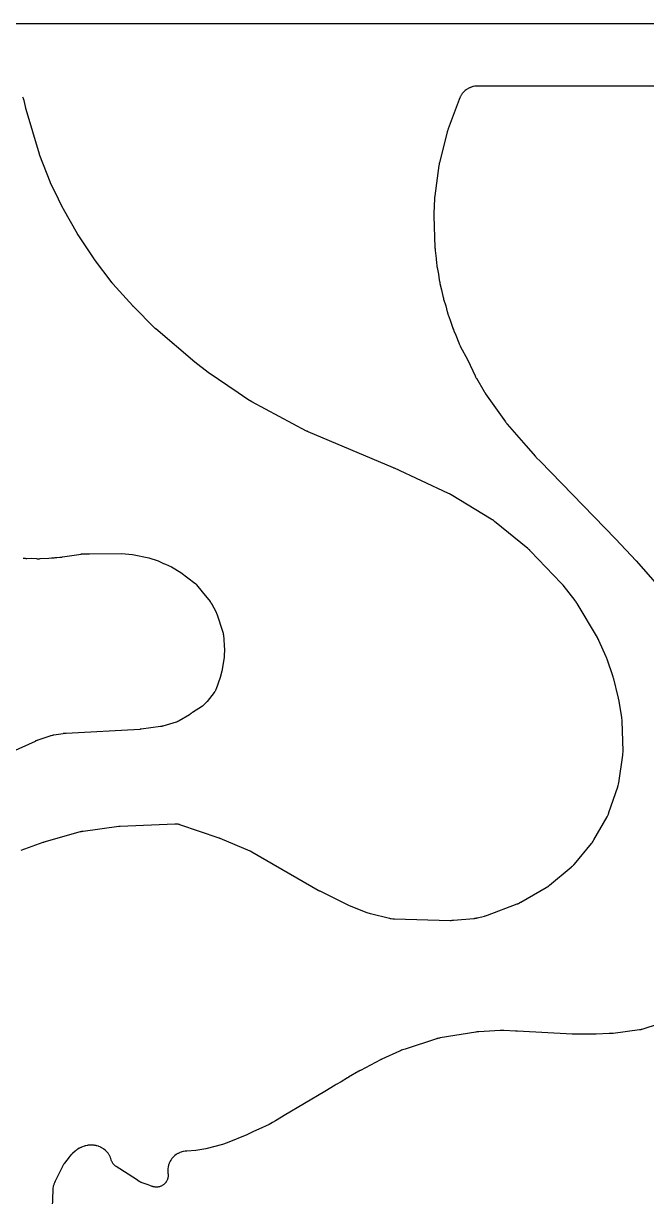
# Model space of a CAD drawing. Header units: millimetres. Extents: x 0 to 300, y 0 to 300.
# Drawn here: x 79.6 to 159.2, y 150 to 300.1 of the extents above; entities that cross this region are included whole.
import ezdxf

# ---------------------------------------------------------------- set-up
doc = ezdxf.new("R2010")
doc.units = ezdxf.units.MM
doc.layers.add('CUT', color=7, linetype='CONTINUOUS')

msp = doc.modelspace()

# ---------------------------------------------------------------- linework, layer by layer
at = {"layer": 'CUT'}
for points in [[(-0.0625, 1.4375), (-0.0625, 298.5625), (-0.0625, 299.4478), (-0.0589, 299.5212), (-0.0503, 299.5794), (-0.036, 299.6365), (-0.0162, 299.6918), (0.009, 299.745), (0.0392, 299.7954), (0.0743, 299.8427), (0.1137, 299.8863), (0.1573, 299.9257), (0.2046, 299.9608), (0.255, 299.991), (0.3082, 300.0162), (0.3635, 300.036), (0.4206, 300.0503), (0.4788, 300.0589), (0.5522, 300.0625), (1.4375, 300.0625), (2.5547, 300.0625), (125.9453, 300.0625), (298.4808, 300.0625)], [(163.354, 292.0611), (137.7307, 292.0611), (137.7303, 292.0611), (137.7161, 292.0609), (137.6235, 292.0587), (137.6093, 292.0582), (137.5537, 292.0556), (137.5252, 292.0536), (137.3434, 292.0362), (137.287, 292.0281), (137.1101, 291.9941), (137.0547, 291.9807), (136.8818, 291.9301), (136.828, 291.9115), (136.6607, 291.8446), (136.6088, 291.821), (136.4486, 291.7386), (136.3992, 291.7102), (136.2475, 291.6129), (136.2011, 291.5799), (136.0593, 291.4688), (136.0162, 291.4315), (135.8856, 291.3074), (135.8462, 291.2662), (135.728, 291.1303), (135.6927, 291.0856), (135.5879, 290.939), (135.557, 290.8911), (135.4666, 290.7353), (135.4404, 290.6847), (135.3641, 290.5187), (135.3528, 290.4926), (135.3312, 290.4389), (135.3275, 290.4296), (135.3012, 290.3611), (135.2987, 290.3546), (135.2927, 290.3382), (133.8772, 286.5761), (133.8714, 286.5599), (133.835, 286.4542), (133.8296, 286.4379), (133.7878, 286.304), (133.7837, 286.2899), (133.7824, 286.2858), (133.7775, 286.2693), (133.7473, 286.1617), (133.7429, 286.1451), (132.7784, 282.2877), (132.7746, 282.2714), (132.7512, 282.165), (132.7478, 282.1486), (132.7221, 282.0144), (132.7192, 281.9979), (132.7017, 281.8904), (132.6992, 281.8738), (132.6992, 281.8735), (132.1808, 278.0076), (132.1691, 277.9201), (132.169, 277.9194), (132.1675, 277.9072), (132.1585, 277.8277), (132.1572, 277.8154), (132.1479, 277.7153), (132.1469, 277.703), (132.1412, 277.6231), (132.1404, 277.6108), (132.0477, 275.7991), (132.0471, 275.7825), (132.0467, 275.766), (132.0454, 275.7402), (132.0448, 275.7269), (132.0424, 275.6403), (132.0421, 275.627), (132.0414, 275.5183), (132.0415, 275.5049), (132.0429, 275.4184), (132.0432, 275.405), (132.1953, 271.4059), (132.1961, 271.3912), (132.2021, 271.2955), (132.2032, 271.2808), (132.2137, 271.1609), (132.2151, 271.1462), (132.2258, 271.0509), (132.2276, 271.0363), (132.3703, 269.9966), (132.4085, 269.356), (132.4101, 269.3354), (132.4227, 269.2016), (132.425, 269.181), (132.4466, 269.0138), (132.4496, 268.9934), (132.4714, 268.8607), (132.4751, 268.8404), (132.6467, 267.9825), (132.7476, 267.2472), (132.7502, 267.2299), (132.7689, 267.1178), (132.7721, 267.1006), (132.7996, 266.9607), (132.8033, 266.9436), (132.8285, 266.8328), (132.8326, 266.8158), (133.0423, 266.0044), (133.2048, 265.1921), (133.2082, 265.1763), (133.2315, 265.0741), (133.2353, 265.0585), (133.268, 264.931), (133.2722, 264.9154), (133.301, 264.8146), (133.3057, 264.7992), (133.5751, 263.9431), (133.7759, 263.1662), (133.7803, 263.1504), (133.8098, 263.0477), (133.8146, 263.032), (133.8552, 262.9041), (133.8604, 262.8885), (133.8956, 262.7876), (133.9012, 262.7722), (134.1512, 262.1131), (134.4318, 261.2217), (134.4382, 261.2025), (134.4819, 261.0783), (134.489, 261.0594), (134.5491, 260.9056), (134.5567, 260.8868), (134.6088, 260.7659), (134.6171, 260.7474), (134.8854, 260.1776), (135.2538, 259.2064), (135.2604, 259.1896), (135.3053, 259.0811), (135.3125, 259.0645), (135.3729, 258.9302), (135.3806, 258.9138), (135.432, 258.8083), (135.4401, 258.7922), (136.3935, 256.974), (137.3368, 254.9704), (137.3426, 254.9585), (137.3809, 254.8816), (137.3869, 254.8698), (137.4371, 254.7744), (137.4434, 254.7627), (137.485, 254.6876), (137.4916, 254.6761), (138.4797, 252.9824), (138.4865, 252.971), (138.5317, 252.8974), (138.5388, 252.8861), (138.5976, 252.7949), (138.6049, 252.7838), (138.6533, 252.7122), (138.6609, 252.7013), (141.2025, 249.117), (141.2111, 249.1051), (141.2682, 249.0286), (141.2771, 249.017), (141.3511, 248.9227), (141.3538, 248.9194), (141.3629, 248.9079), (141.3721, 248.8964), (141.433, 248.8227), (141.4425, 248.8115), (143.8167, 246.0766), (145.0423, 244.6641), (145.0476, 244.658), (145.0854, 244.6156), (145.0913, 244.6091), (145.1391, 244.557), (145.145, 244.5508), (145.1491, 244.5464), (145.1537, 244.5415), (145.1922, 244.5008), (145.1985, 244.4941), (145.6292, 244.0525), (155.2793, 234.149), (157.9011, 231.3342), (161.2626, 227.5216)], [(79.3121, 194.3153), (82.1018, 195.3131), (82.1074, 195.315), (82.1206, 195.3196), (82.1262, 195.3216), (82.1397, 195.3262), (82.1466, 195.3286), (82.1628, 195.334), (82.1698, 195.3363), (82.1778, 195.3389), (82.1848, 195.3411), (82.2012, 195.3463), (82.2082, 195.3485), (82.2117, 195.3495), (82.2201, 195.3521), (82.2395, 195.3578), (82.2478, 195.3602), (86.8743, 196.6823), (86.8901, 196.6867), (86.9272, 196.6966), (86.9431, 196.7006), (86.9624, 196.7054), (86.9784, 196.7092), (87.0157, 196.7177), (87.0317, 196.7212), (87.0501, 196.725), (87.0662, 196.7282), (87.1038, 196.7353), (87.1199, 196.7382), (87.1396, 196.7416), (87.1558, 196.7442), (87.1936, 196.7499), (87.2099, 196.7523), (91.767, 197.3597), (91.7768, 197.3609), (91.7998, 197.3637), (91.8096, 197.3649), (91.8216, 197.3662), (91.8314, 197.3672), (91.8544, 197.3695), (91.8643, 197.3705), (91.8756, 197.3715), (91.8855, 197.3723), (91.9085, 197.3741), (91.9184, 197.3748), (91.9304, 197.3756), (91.9403, 197.3762), (91.9634, 197.3775), (91.9732, 197.378), (98.9306, 197.6881), (98.9725, 197.689), (99.0492, 197.6888), (99.1328, 197.6847), (99.1883, 197.6795), (99.2712, 197.6676), (99.3259, 197.6572), (99.4074, 197.6377), (99.481, 197.6165), (99.521, 197.6039), (104.5605, 195.8905), (104.5666, 195.8884), (104.5808, 195.8834), (104.5869, 195.8813), (104.6014, 195.8761), (104.6089, 195.8734), (104.6262, 195.8671), (104.6336, 195.8643), (104.6422, 195.8611), (104.6496, 195.8583), (104.6669, 195.8516), (104.6743, 195.8487), (104.678, 195.8472), (104.6868, 195.8437), (104.707, 195.8354), (104.7157, 195.8318), (108.5388, 194.2238), (108.5518, 194.2182), (108.5822, 194.2049), (108.5952, 194.199), (108.6108, 194.1919), (108.6236, 194.1859), (108.6534, 194.1717), (108.6661, 194.1655), (108.6807, 194.1582), (108.6933, 194.1518), (108.7227, 194.1366), (108.7352, 194.13), (108.7505, 194.1219), (108.7629, 194.1151), (108.7918, 194.099), (108.8041, 194.092), (117.2574, 189.2051), (117.2652, 189.2007), (117.3194, 189.1705), (117.3278, 189.1659), (117.3959, 189.1292), (117.4042, 189.1248), (117.4586, 189.0967), (117.4675, 189.0922), (121.1374, 187.2695), (121.1493, 187.2637), (121.2272, 187.2271), (121.2393, 187.2217), (121.3382, 187.1779), (121.3503, 187.1727), (121.4298, 187.1395), (121.4421, 187.1346), (123.4688, 186.3424), (123.4874, 186.3355), (123.6091, 186.2925), (123.628, 186.2862), (123.7824, 186.2373), (123.8014, 186.2316), (123.9257, 186.1968), (123.945, 186.1917), (126.3705, 185.5977), (126.3862, 185.5941), (126.4887, 185.5719), (126.5045, 185.5687), (126.5664, 185.557), (126.5983, 185.5519), (126.8061, 185.5242), (126.8382, 185.5208), (126.901, 185.5158), (126.9171, 185.5148), (127.0219, 185.5093), (127.038, 185.5087), (134.1291, 185.3318), (134.1462, 185.3317), (134.2573, 185.3321), (134.2744, 185.3324), (134.4138, 185.3368), (134.4309, 185.3376), (134.5418, 185.3443), (134.5588, 185.3456), (137.162, 185.578), (137.1731, 185.5791), (137.2501, 185.5874), (137.2616, 185.5888), (137.3119, 185.5952), (137.3362, 185.5988), (137.4866, 185.6243), (137.5097, 185.6286), (137.5497, 185.637), (137.5605, 185.6394), (137.6352, 185.6565), (137.6473, 185.6594), (138.5115, 185.8764), (138.5282, 185.8808), (138.6354, 185.911), (138.6519, 185.9159), (138.7854, 185.9577), (138.8017, 185.9631), (138.9071, 185.9994), (138.9233, 186.0052), (142.6971, 187.4277), (142.7085, 187.4321), (142.7824, 187.4617), (142.7937, 187.4664), (142.8378, 187.4851), (142.8602, 187.4951), (143.004, 187.5632), (143.026, 187.5742), (143.0684, 187.5964), (143.0792, 187.6022), (143.1489, 187.6406), (143.1596, 187.6466), (146.4097, 189.5241), (146.4206, 189.5305), (146.4909, 189.5731), (146.5016, 189.5798), (146.5433, 189.6063), (146.5644, 189.6203), (146.6992, 189.7141), (146.7197, 189.729), (146.759, 189.7589), (146.769, 189.7667), (146.8333, 189.8178), (146.8431, 189.8258), (149.6184, 192.1277), (149.629, 192.1366), (149.697, 192.1957), (149.7074, 192.205), (149.7474, 192.2414), (149.7675, 192.2606), (149.8949, 192.3879), (149.9141, 192.4079), (149.9506, 192.4479), (149.9598, 192.4583), (150.019, 192.5262), (150.028, 192.5368), (152.2124, 195.1647), (152.2208, 195.175), (152.2745, 195.2426), (152.2827, 195.2531), (152.3141, 195.2945), (152.3297, 195.316), (152.4279, 195.4581), (152.4425, 195.4803), (152.4701, 195.5243), (152.4771, 195.5356), (152.5214, 195.6098), (152.5281, 195.6212), (154.2005, 198.5678), (154.2074, 198.5802), (154.2509, 198.6613), (154.2575, 198.6739), (154.2825, 198.7233), (154.2947, 198.7488), (154.3701, 198.9168), (154.3811, 198.9429), (154.4013, 198.9944), (154.4063, 199.0077), (154.438, 199.0941), (154.4427, 199.1075), (155.5582, 202.3927), (155.5624, 202.4056), (155.5888, 202.4896), (155.5927, 202.5026), (155.6075, 202.5535), (155.6144, 202.5797), (155.6558, 202.7509), (155.6615, 202.7773), (155.6716, 202.8293), (155.6741, 202.8427), (155.6889, 202.9295), (155.691, 202.9429), (156.211, 206.4645), (156.2128, 206.4777), (156.2236, 206.5642), (156.2251, 206.5776), (156.2305, 206.6297), (156.2326, 206.6564), (156.2426, 206.8304), (156.2435, 206.8572), (156.2442, 206.9096), (156.2442, 206.923), (156.2433, 207.0101), (156.243, 207.0235), (156.1204, 210.829), (156.1194, 210.8485), (156.1112, 210.9751), (156.1097, 210.9945), (156.0942, 211.1529), (156.092, 211.1723), (156.0756, 211.2981), (156.0727, 211.3174), (155.7008, 213.5882), (155.6986, 213.6008), (155.6834, 213.6826), (155.681, 213.6951), (155.6597, 213.7974), (155.657, 213.8099), (155.6383, 213.891), (155.6353, 213.9034), (155.0522, 216.2094), (155.0494, 216.22), (155.0293, 216.2937), (155.0261, 216.3051), (154.9993, 216.3964), (154.9959, 216.4075), (154.9733, 216.4793), (154.9695, 216.491), (154.2156, 218.7255), (154.211, 218.7387), (154.1801, 218.8237), (154.1752, 218.8367), (154.1339, 218.9425), (154.1287, 218.9554), (154.0939, 219.0389), (154.0884, 219.0517), (153.1676, 221.1235), (153.16, 221.1399), (153.1089, 221.2461), (153.1008, 221.2623), (153.0327, 221.3936), (153.0241, 221.4095), (152.9667, 221.5124), (152.9576, 221.5281), (150.364, 225.8637), (150.3543, 225.8794), (150.2893, 225.9807), (150.2791, 225.9961), (150.1938, 226.1207), (150.1831, 226.1358), (150.112, 226.2329), (150.1009, 226.2476), (148.5847, 228.1909), (148.5753, 228.2027), (148.5131, 228.2784), (148.5034, 228.2899), (148.423, 228.383), (148.413, 228.3943), (148.347, 228.4668), (148.3368, 228.4778), (144.4298, 232.5633), (144.4168, 232.5765), (144.3308, 232.6611), (144.3174, 232.6739), (144.2062, 232.7765), (144.1924, 232.7889), (144.1014, 232.8679), (144.0872, 232.8799), (139.8286, 236.3522), (139.812, 236.3652), (139.7032, 236.4478), (139.6862, 236.4602), (139.5461, 236.559), (139.5287, 236.5708), (139.4143, 236.6455), (139.3965, 236.6567), (134.2881, 239.7457), (134.2741, 239.7539), (134.1823, 239.8061), (134.1681, 239.8139), (134.0511, 239.8762), (134.0367, 239.8837), (133.9422, 239.9308), (133.9276, 239.9379), (127.008, 243.1579), (127.0035, 243.16), (126.9724, 243.1742), (126.9676, 243.1763), (126.9285, 243.1937), (126.9238, 243.1958), (126.8929, 243.2092), (126.8878, 243.2114), (115.9782, 247.8328), (115.9687, 247.8369), (115.9464, 247.8467), (115.9369, 247.8509), (115.9253, 247.8561), (115.9158, 247.8605), (115.8938, 247.8707), (115.8844, 247.8751), (115.8735, 247.8803), (115.8642, 247.8849), (115.8424, 247.8957), (115.8331, 247.9003), (115.8217, 247.9061), (115.8125, 247.9109), (115.7909, 247.9221), (115.7817, 247.927), (108.798, 251.6815), (108.2946, 251.9671), (108.2892, 251.9701), (108.2767, 251.9773), (108.2714, 251.9804), (108.2587, 251.9878), (108.2522, 251.9917), (108.237, 252.0008), (108.2305, 252.0047), (108.223, 252.0092), (108.2165, 252.0132), (108.2014, 252.0226), (108.195, 252.0266), (108.1917, 252.0286), (108.1841, 252.0335), (108.1665, 252.0449), (108.159, 252.0498), (107.0326, 252.7931), (103.1855, 255.4265), (101.4878, 256.7528), (96.5085, 260.9776), (96.5016, 260.9836), (96.4854, 260.9976), (96.4785, 261.0037), (96.4701, 261.0111), (96.4632, 261.0172), (96.4473, 261.0316), (96.4405, 261.0378), (96.4327, 261.0449), (96.426, 261.0512), (96.4104, 261.0659), (96.4037, 261.0722), (96.3956, 261.08), (96.3891, 261.0864), (96.3819, 261.0933), (93.6376, 263.8375), (93.6337, 263.8414), (93.6247, 263.8506), (93.6209, 263.8545), (93.6118, 263.8638), (93.6071, 263.8687), (93.5962, 263.88), (93.5937, 263.8826), (93.5865, 263.8903), (93.5825, 263.8946), (93.5738, 263.9041), (93.5616, 263.9176), (93.5563, 263.9236), (91.0326, 266.7698), (91.0279, 266.7752), (91.017, 266.7877), (91.0124, 266.793), (91.0014, 266.8059), (90.9957, 266.8125), (90.9826, 266.828), (90.9784, 266.8332), (90.9712, 266.842), (90.9657, 266.8488), (90.963, 266.8523), (90.9566, 266.8604), (90.9419, 266.8794), (90.9356, 266.8876), (88.6917, 269.8505), (88.6884, 269.8549), (88.6807, 269.8652), (88.6774, 269.8696), (88.6697, 269.8801), (88.6657, 269.8855), (88.6565, 269.8982), (88.6525, 269.9037), (88.648, 269.91), (88.6441, 269.9155), (88.635, 269.9284), (88.6316, 269.9332), (88.6244, 269.9437), (88.6142, 269.9587), (88.6097, 269.9653), (86.5827, 273.0045), (86.579, 273.01), (86.5706, 273.0228), (86.567, 273.0283), (86.5586, 273.0414), (86.5542, 273.0482), (86.5442, 273.0641), (86.5399, 273.0709), (86.535, 273.0788), (86.5307, 273.0857), (86.5209, 273.1018), (86.5168, 273.1087), (86.5146, 273.1122), (86.5098, 273.1205), (86.4986, 273.1397), (86.4938, 273.148), (84.6945, 276.3161), (84.6916, 276.3211), (84.685, 276.333), (84.6822, 276.338), (84.6756, 276.35), (84.6722, 276.3563), (84.6643, 276.3708), (84.6614, 276.3763), (84.6574, 276.3839), (84.6542, 276.3902), (84.6525, 276.3934), (84.6487, 276.4009), (84.64, 276.4184), (84.6363, 276.4259), (84.0616, 277.6037), (83.0542, 279.6714), (83.0502, 279.6798), (83.0408, 279.6994), (83.0369, 279.7079), (83.0322, 279.7181), (83.0283, 279.7265), (83.0202, 279.7447), (83.0119, 279.764), (83.0083, 279.7726), (83.004, 279.7831), (83.0005, 279.7917), (82.9924, 279.8119), (82.989, 279.8205), (81.6872, 283.1654), (81.6838, 283.1742), (81.6761, 283.1947), (81.6728, 283.2035), (81.6689, 283.2143), (81.6657, 283.2232), (81.6584, 283.2438), (81.6553, 283.2527), (81.6518, 283.263), (81.6488, 283.2719), (81.6419, 283.2927), (81.639, 283.3017), (81.6355, 283.3126), (81.6327, 283.3216), (81.6263, 283.3425), (81.6236, 283.3515), (79.9323, 289.0696), (79.9303, 289.0764), (79.9257, 289.0923), (79.9238, 289.0991), (79.9192, 289.1154), (79.9169, 289.1239), (79.9116, 289.1435), (79.9094, 289.1519), (79.9069, 289.1617), (79.9048, 289.1701), (79.8999, 289.1899), (79.8978, 289.1984), (79.8967, 289.2032), (79.8944, 289.2132), (79.8891, 289.2364), (79.8869, 289.2464), (79.7213, 290.0223), (79.7181, 290.0364), (79.6962, 290.128), (79.6927, 290.142), (79.6781, 290.1972), (79.67, 290.2252), (79.6135, 290.4033), (79.5932, 290.458), (79.5206, 290.6274)], [(79.5683, 231.6637), (79.5978, 231.6605), (79.7899, 231.6443), (79.8196, 231.6425), (79.8775, 231.6405), (79.8923, 231.6402), (79.9888, 231.6392), (80.0036, 231.6393), (80.632, 231.6486), (81.2492, 231.6005), (81.2599, 231.5997), (81.3346, 231.5953), (81.3457, 231.5947), (81.3947, 231.5927), (81.4183, 231.5922), (81.5656, 231.5919), (81.5884, 231.5923), (81.6278, 231.5937), (81.6385, 231.5942), (81.7123, 231.5981), (81.7243, 231.5989), (82.8369, 231.6812), (83.16, 231.686), (83.1804, 231.6866), (83.3132, 231.6931), (83.3336, 231.6945), (83.4999, 231.7083), (83.5202, 231.7103), (83.6523, 231.7259), (83.6725, 231.7286), (83.8558, 231.7565), (84.2569, 231.7862), (84.2571, 231.7862), (84.2791, 231.7878), (84.2914, 231.7889), (84.3711, 231.7964), (84.3834, 231.7977), (84.4833, 231.8092), (84.4955, 231.8108), (84.5748, 231.8216), (84.587, 231.8234), (86.9468, 232.1945), (86.9503, 232.1951), (88.0477, 232.2213), (92.1375, 232.2409), (93.5302, 232.1359), (95.6336, 231.696), (96.8273, 231.3008), (97.5099, 230.9932), (97.6131, 230.9467), (97.754, 230.8833), (98.5265, 230.5353), (99.699, 229.8391), (101.4878, 228.481), (101.4952, 228.4753), (101.5065, 228.4665), (101.5251, 228.4518), (101.5497, 228.4316), (101.5712, 228.4134), (101.5742, 228.4107), (101.5945, 228.3921), (101.6025, 228.384), (101.6646, 228.3183), (101.7007, 228.2779), (101.7124, 228.2639), (101.721, 228.2534), (102.4425, 227.3657), (103.4382, 226.1211), (103.4444, 226.1133), (103.454, 226.101), (103.4696, 226.0805), (103.4901, 226.0527), (103.5078, 226.0277), (103.5216, 226.0076), (103.5294, 225.9961), (103.5322, 225.9918), (103.5484, 225.9664), (103.5836, 225.9094), (103.6039, 225.8747), (103.6105, 225.8628), (103.6153, 225.854), (104.218, 224.7407), (104.2255, 224.7266), (104.2328, 224.7124), (104.2348, 224.7081), (104.2405, 224.6953), (104.2425, 224.6905), (104.2542, 224.6623), (104.2789, 224.5992), (104.2929, 224.5611), (104.2974, 224.5481), (104.3006, 224.5385), (105.0783, 222.1756), (105.0813, 222.1666), (105.0857, 222.1527), (105.0927, 222.1295), (105.1017, 222.0982), (105.1093, 222.0703), (105.1103, 222.0664), (105.1214, 222.0169), (105.1277, 221.9844), (105.1349, 221.9387), (105.1405, 221.8929), (105.1443, 221.8549), (105.1453, 221.8425), (105.146, 221.8332), (105.2775, 219.9105), (105.2555, 219.2401), (105.255, 219.2267), (105.2535, 219.1953), (105.2527, 219.1818), (105.2517, 219.1654), (105.2508, 219.1519), (105.2483, 219.1206), (105.2472, 219.1072), (105.2457, 219.0918), (105.2444, 219.0783), (105.241, 219.0471), (105.2395, 219.0337), (105.2375, 219.0174), (105.2357, 219.004), (105.2314, 218.9729), (105.2294, 218.9595), (104.9581, 217.1952), (104.7497, 216.3802), (104.1715, 214.8352), (104.1675, 214.8248), (104.162, 214.8106), (104.1447, 214.7692), (104.1231, 214.721), (104.0883, 214.6515), (104.0518, 214.5857), (104.0266, 214.5446), (104.0146, 214.5264), (103.9841, 214.4827), (103.9733, 214.4683), (103.9653, 214.4577), (103.0943, 213.3245), (102.4757, 212.7441), (101.2134, 211.9311), (101.2012, 211.923), (101.1225, 211.8695), (101.1104, 211.8612), (101.0639, 211.8279), (101.0405, 211.8102), (100.8934, 211.6937), (100.8493, 211.6551), (100.8215, 211.6283), (99.49, 210.8482), (99.4782, 210.8414), (99.4623, 210.8324), (99.4143, 210.8071), (99.333, 210.7674), (99.2967, 210.7507), (99.2597, 210.7356), (99.1751, 210.7034), (99.1239, 210.6856), (99.1064, 210.6801), (99.0934, 210.6762), (97.3917, 210.1707), (97.3848, 210.1687), (97.3689, 210.1641), (97.3659, 210.1633), (97.3348, 210.155), (97.2721, 210.1395), (97.2505, 210.1345), (97.2202, 210.1287), (97.1398, 210.1147), (97.1052, 210.1094), (94.6395, 209.7796), (94.6323, 209.7787), (94.6155, 209.7765), (94.6083, 209.7757), (94.5913, 209.7737), (94.5825, 209.7727), (94.5619, 209.7705), (94.5531, 209.7696), (94.543, 209.7686), (94.5341, 209.7678), (94.5134, 209.766), (94.5046, 209.7652), (94.5001, 209.7649), (94.4897, 209.7641), (94.4652, 209.7625), (94.4546, 209.7619), (85.0483, 209.2533), (85.0323, 209.2522), (84.9281, 209.2438), (84.9121, 209.2422), (84.7816, 209.2281), (84.7656, 209.2262), (84.662, 209.2122), (84.6461, 209.2098), (83.4684, 209.0182), (83.456, 209.0161), (83.3758, 209.0013), (83.3634, 208.9989), (83.3153, 208.989), (83.2909, 208.9834), (83.1325, 208.9438), (83.1083, 208.9372), (83.0612, 208.9233), (83.0492, 208.9197), (82.9714, 208.8949), (82.9595, 208.891), (81.441, 208.373), (81.4266, 208.3679), (81.3333, 208.3334), (81.319, 208.3279), (81.2031, 208.2816), (81.189, 208.2758), (81.0976, 208.2366), (81.0836, 208.2304), (78.1421, 206.8787)], [(160.8823, 172.0933), (158.6459, 171.3754), (158.6361, 171.3723), (158.6209, 171.3676), (158.5957, 171.3602), (158.5617, 171.3508), (158.5314, 171.343), (158.5073, 171.3372), (158.4935, 171.334), (158.4883, 171.3329), (158.4582, 171.3267), (158.391, 171.3141), (158.3506, 171.3075), (158.3369, 171.3055), (158.3267, 171.3042), (154.9672, 170.8704), (154.5516, 170.8546), (154.5475, 170.8545), (154.4617, 170.8512), (152.8211, 170.789), (149.7351, 170.7734), (142.7436, 171.1579), (142.7286, 171.1585), (142.6313, 171.1615), (142.6164, 171.1617), (142.5579, 171.162), (142.528, 171.1614), (142.4987, 171.1601), (140.9984, 171.2524), (140.98, 171.2532), (140.8608, 171.2569), (140.8424, 171.2572), (140.6927, 171.2572), (140.6743, 171.2569), (140.555, 171.2533), (140.5367, 171.2525), (137.8117, 171.0861), (137.7965, 171.0849), (137.6972, 171.0763), (137.6819, 171.0748), (137.5576, 171.0608), (137.5423, 171.0589), (137.4436, 171.0452), (137.4284, 171.0429), (132.8751, 170.2929), (132.8645, 170.2911), (132.7903, 170.2775), (132.7793, 170.2753), (132.7308, 170.2655), (132.7076, 170.2603), (132.5634, 170.2251), (132.5412, 170.2192), (132.503, 170.2083), (132.4927, 170.2053), (132.4214, 170.1836), (132.4098, 170.1799), (128.371, 168.8592), (128.3673, 168.8581), (128.046, 168.753), (128.0301, 168.7475), (127.9276, 168.7108), (127.9119, 168.7049), (127.7846, 168.6553), (127.7691, 168.6489), (127.6688, 168.6066), (127.6534, 168.5998), (125.4121, 167.5777), (125.4049, 167.5744), (125.3555, 167.5511), (125.3479, 167.5474), (125.2867, 167.5175), (125.2792, 167.5138), (125.2312, 167.4894), (125.2233, 167.4854), (122.6582, 166.1385), (122.6516, 166.135), (122.6055, 166.1101), (122.5985, 166.1062), (122.5415, 166.0744), (122.5346, 166.0705), (122.4899, 166.0447), (122.4826, 166.0404), (121.154, 165.2498), (121.1417, 165.2431), (121.137, 165.2405), (121.1045, 165.2224), (121.0995, 165.2196), (121.0593, 165.1967), (121.0544, 165.1939), (121.0228, 165.1754), (121.0176, 165.1724), (120.1878, 164.6783), (119.5819, 164.3407), (119.5767, 164.3378), (119.5405, 164.3172), (119.535, 164.314), (119.4902, 164.2878), (119.4848, 164.2846), (119.4496, 164.2635), (119.4439, 164.26), (118.104, 163.4374), (112.9357, 160.3598), (112.0283, 159.8195), (111.823, 159.6972), (111.4082, 159.4502), (110.9833, 159.2266), (109.6626, 158.6107), (109.3918, 158.4844), (108.931, 158.2696), (108.1462, 157.9036), (105.6321, 156.8661), (105.0395, 156.6661), (102.8951, 156.1211), (101.6119, 155.8772), (100.4598, 155.8152), (100.4451, 155.8143), (100.3497, 155.8068), (100.335, 155.8055), (100.2778, 155.7995), (100.2486, 155.7958), (100.0619, 155.7672), (100.0042, 155.7554), (99.8237, 155.7093), (99.7674, 155.692), (99.5924, 155.6284), (99.538, 155.6055), (99.3701, 155.5251), (99.3182, 155.4971), (99.159, 155.4005), (99.1101, 155.3675), (98.9611, 155.2558), (98.9157, 155.2182), (98.7784, 155.0925), (98.7369, 155.0506), (98.6125, 154.912), (98.5754, 154.8662), (98.4652, 154.716), (98.4328, 154.6669), (98.3378, 154.5066), (98.3103, 154.4545), (98.2316, 154.2857), (98.2093, 154.2312), (98.1475, 154.0555), (98.1307, 153.999), (98.0864, 153.8181), (98.0753, 153.7603), (98.0489, 153.5759), (98.0435, 153.5172), (98.0354, 153.3311), (98.0357, 153.2722), (98.0459, 153.0863), (98.052, 153.0277), (98.0637, 152.9512), (98.0694, 152.9074), (98.0778, 152.827), (98.0826, 152.7389), (98.0829, 152.6801), (98.0791, 152.5919), (98.0737, 152.5334), (98.0612, 152.446), (98.0501, 152.3883), (98.0291, 152.3025), (98.0124, 152.2462), (97.9831, 152.1629), (97.9609, 152.1084), (97.9237, 152.0284), (97.8963, 151.9764), (97.8513, 151.9004), (97.819, 151.8514), (97.7668, 151.7802), (97.7298, 151.7345), (97.6709, 151.6688), (97.6295, 151.627), (97.5645, 151.5673), (97.5193, 151.5297), (97.4487, 151.4767), (97.4, 151.4438), (97.3246, 151.398), (97.2729, 151.3699), (97.1933, 151.3317), (97.1392, 151.3089), (97.0562, 151.2787), (97.0001, 151.2613), (96.9146, 151.2393), (96.857, 151.2275), (96.7698, 151.214), (96.7113, 151.2079), (96.6232, 151.203), (96.5644, 151.2026), (96.4762, 151.2064), (96.4177, 151.2118), (96.3303, 151.2242), (96.2726, 151.2354), (96.1868, 151.2563), (96.1092, 151.2793), (96.0672, 151.2929), (96.0654, 151.2935), (96.0516, 151.2983), (95.7265, 151.4124), (95.5181, 151.4855), (95.1648, 151.6094), (94.7792, 151.7447), (94.7707, 151.7478), (94.7668, 151.7492), (94.7462, 151.7567), (94.6974, 151.7763), (94.697, 151.7764), (94.6149, 151.8122), (94.5788, 151.8289), (94.5752, 151.8307), (94.5553, 151.841), (94.5399, 151.8489), (94.4612, 151.8918), (94.4155, 151.9185), (94.3969, 151.9301), (94.3857, 151.9372), (94.3737, 151.945), (94.0271, 152.1684), (94.0263, 152.169), (91.4579, 153.8249), (91.4204, 153.8504), (91.3528, 153.899), (91.2818, 153.9557), (91.2365, 153.9957), (91.1716, 154.0593), (91.1305, 154.1037), (91.0724, 154.1735), (91.036, 154.2218), (90.9852, 154.2971), (90.9539, 154.3488), (90.9109, 154.4288), (90.885, 154.4835), (90.8503, 154.5674), (90.8224, 154.6458), (90.8082, 154.689), (90.7529, 154.8736), (90.7328, 154.9304), (90.6601, 155.1063), (90.6344, 155.1607), (90.5445, 155.3285), (90.5134, 155.3801), (90.4071, 155.538), (90.371, 155.5862), (90.2495, 155.7327), (90.2087, 155.777), (90.0731, 155.9106), (90.0281, 155.9506), (89.8798, 156.0699), (89.831, 156.1052), (89.6715, 156.209), (89.6194, 156.2393), (89.4503, 156.3266), (89.3954, 156.3515), (89.2184, 156.4214), (89.1614, 156.4407), (88.9757, 156.4932), (88.9465, 156.5007), (88.8892, 156.5138), (88.8745, 156.517), (88.7785, 156.5365), (88.7637, 156.5393), (88.7439, 156.5428), (88.7289, 156.5452), (88.631, 156.56), (88.6159, 156.5621), (88.5569, 156.5695), (88.5266, 156.5725), (88.3318, 156.5869), (88.2709, 156.5883), (88.0784, 156.5829), (88.0177, 156.5781), (87.8267, 156.5532), (87.7668, 156.5423), (87.5767, 156.4976), (87.5472, 156.4899), (87.4901, 156.4733), (87.4755, 156.4689), (87.3811, 156.4389), (87.3667, 156.4342), (87.1317, 156.353), (87.1179, 156.348), (87.0288, 156.3148), (87.0152, 156.3095), (86.9622, 156.2882), (86.9353, 156.2767), (86.7649, 156.1985), (86.713, 156.1716), (86.5532, 156.0784), (86.5042, 156.0466), (86.3522, 155.9368), (86.3289, 155.9191), (86.2842, 155.8835), (86.2729, 155.8742), (86.2001, 155.8131), (86.189, 155.8035), (85.8519, 155.5062), (85.8409, 155.4962), (85.77, 155.4305), (85.7592, 155.4203), (85.7176, 155.3798), (85.6968, 155.3585), (85.5653, 155.217), (85.5456, 155.1947), (85.5082, 155.1503), (85.4988, 155.1388), (85.4384, 155.0633), (85.4293, 155.0516), (84.8368, 154.2718), (84.8282, 154.2602), (84.7732, 154.1841), (84.7649, 154.1723), (84.733, 154.1257), (84.7172, 154.1015), (84.6185, 153.9419), (84.6039, 153.9169), (84.5766, 153.8675), (84.5698, 153.8548), (84.5263, 153.7716), (84.5198, 153.7587), (83.6341, 151.958), (83.6274, 151.9439), (83.585, 151.8516), (83.5786, 151.8374), (83.5546, 151.7813), (83.5431, 151.7523), (83.4739, 151.5645), (83.4554, 151.5049), (83.4068, 151.3136), (83.3946, 151.2523), (83.3657, 151.0543), (83.362, 151.0233), (83.3563, 150.9626), (83.3551, 150.947), (83.3483, 150.8457), (83.3475, 150.8301), (82.9075, 139.9975)]]:
    msp.add_lwpolyline(points, dxfattribs=at)

doc.saveas('drawing.dxf')
